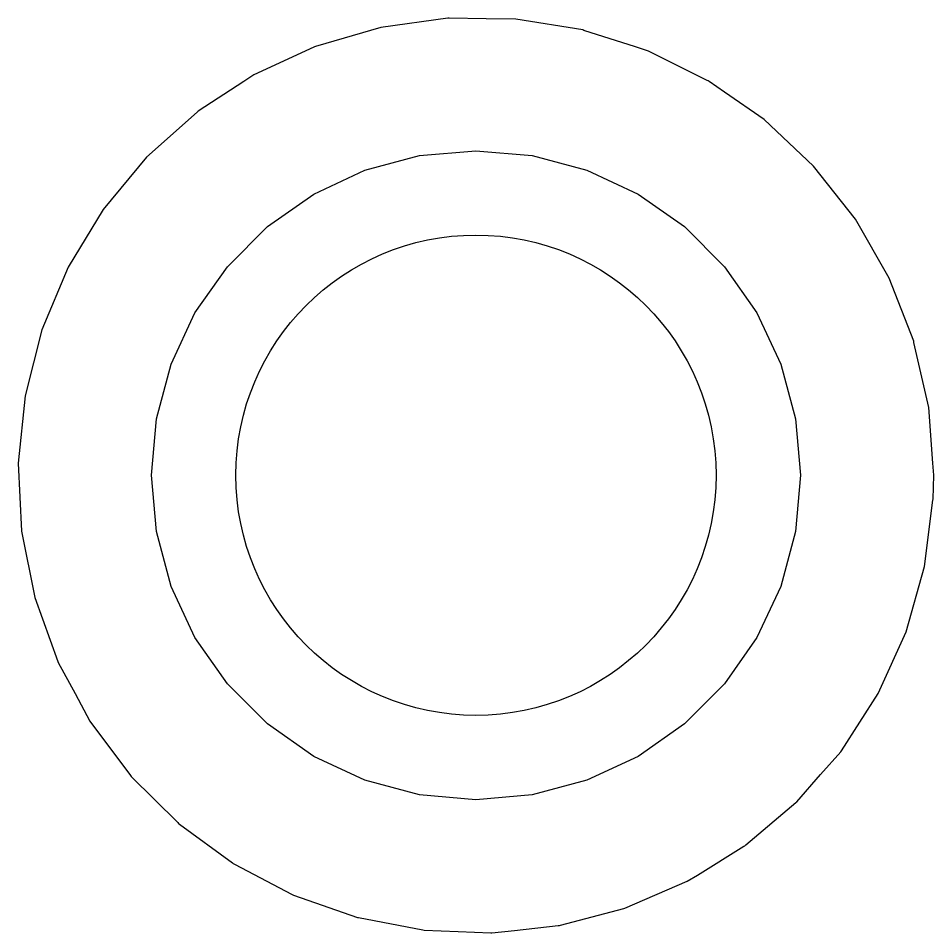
# Model space of a CAD drawing. Extents: x 51 to 243, y -135 to -54.
# Drawn here: x 87.137 to 90.663, y -120.762 to -117.24 of the extents above; entities that cross this region are included whole.
import ezdxf

# ---------------------------------------------------------------- set-up
doc = ezdxf.new("R2010")
doc.units = 0
doc.layers.add('BLACK', color=7, linetype='CONTINUOUS')

msp = doc.modelspace()

# ---------------------------------------------------------------- linework, layer by layer
at = {"layer": 'BLACK', "linetype": 'CONTINUOUS'}
for p, q in [((88.7923, -117.24), (88.5334, -117.275)), ((88.797, -117.24), (88.7923, -117.24)), ((88.9399, -117.242), (88.797, -117.24)), ((88.797, -117.24), (88.797, -117.24)), ((89.0537, -117.243), (88.9399, -117.242)), ((89.3117, -117.285), (89.0537, -117.243)), ((88.5334, -117.275), (88.2824, -117.348)), ((89.3161, -117.287), (89.3117, -117.285)), ((89.5144, -117.35), (89.3161, -117.287)), ((88.2782, -117.35), (88.2417, -117.367)), ((88.2824, -117.348), (88.2782, -117.35)), ((88.2782, -117.35), (88.2782, -117.35)), ((89.5606, -117.365), (89.5144, -117.35)), ((88.2417, -117.367), (88.0451, -117.458)), ((89.5648, -117.367), (89.5606, -117.365)), ((89.7908, -117.479), (89.5648, -117.367)), ((89.5648, -117.367), (89.5648, -117.367)), ((88.0061, -117.483), (87.8304, -117.598)), ((88.0451, -117.458), (88.0061, -117.483)), ((89.795, -117.481), (89.7908, -117.479)), ((89.7988, -117.483), (89.795, -117.481)), ((89.7989, -117.483), (89.7988, -117.483)), ((89.8574, -117.524), (89.7989, -117.483)), ((90.0098, -117.63), (89.8574, -117.524)), ((87.8304, -117.598), (87.8265, -117.601)), ((87.8304, -117.598), (87.8304, -117.598)), ((87.8265, -117.601), (87.6315, -117.775)), ((90.2001, -117.809), (90.0098, -117.63)), ((87.6315, -117.775), (87.4644, -117.976)), ((88.4725, -117.825), (88.6829, -117.769)), ((88.6829, -117.769), (88.9, -117.75)), ((88.9, -117.75), (89.1171, -117.769)), ((89.1171, -117.769), (89.3275, -117.825)), ((90.362, -118.014), (90.2001, -117.809)), ((88.275, -117.917), (88.4725, -117.825)), ((89.3275, -117.825), (89.525, -117.917)), ((88.0965, -118.042), (88.275, -117.917)), ((89.525, -117.917), (89.7035, -118.042)), ((87.4644, -117.976), (87.3288, -118.199)), ((90.4916, -118.241), (90.362, -118.014)), ((87.9424, -118.197), (88.0965, -118.042)), ((89.7035, -118.042), (89.8576, -118.197)), ((87.8175, -118.375), (87.9424, -118.197)), ((89.8576, -118.197), (89.9825, -118.375)), ((87.3288, -118.199), (87.2277, -118.44)), ((90.5864, -118.484), (90.4916, -118.241)), ((87.7254, -118.572), (87.8175, -118.375)), ((89.9825, -118.375), (90.0746, -118.572)), ((87.2277, -118.44), (87.1634, -118.694)), ((90.5874, -118.489), (90.5864, -118.484)), ((90.6327, -118.689), (90.5874, -118.489)), ((87.669, -118.783), (87.7254, -118.572)), ((90.0746, -118.572), (90.131, -118.783)), ((90.6441, -118.739), (90.6327, -118.689)), ((87.1634, -118.694), (87.1372, -118.954)), ((90.66, -118.954), (90.6441, -118.739)), ((87.65, -119), (87.669, -118.783)), ((90.131, -118.783), (90.15, -119)), ((87.1372, -118.954), (87.1497, -119.215)), ((90.6634, -119), (90.66, -118.954)), ((87.669, -119.217), (87.65, -119)), ((90.15, -119), (90.131, -119.217)), ((90.661, -119.092), (90.6634, -119)), ((90.6448, -119.219), (90.6606, -119.095)), ((90.6606, -119.095), (90.661, -119.092)), ((90.6606, -119.095), (90.6606, -119.095)), ((87.1497, -119.215), (87.2007, -119.471)), ((87.7254, -119.428), (87.669, -119.217)), ((90.131, -119.217), (90.0746, -119.428)), ((90.628, -119.352), (90.6448, -119.219)), ((90.5571, -119.603), (90.628, -119.352)), ((87.8175, -119.625), (87.7254, -119.428)), ((90.0746, -119.428), (89.9825, -119.625)), ((87.2007, -119.471), (87.289, -119.717)), ((90.4497, -119.841), (90.5571, -119.603)), ((87.9424, -119.803), (87.8175, -119.625)), ((89.9825, -119.625), (89.8576, -119.803)), ((87.289, -119.717), (87.2912, -119.721)), ((87.2912, -119.721), (87.3558, -119.841)), ((88.0965, -119.958), (87.9424, -119.803)), ((89.8576, -119.803), (89.7035, -119.958)), ((87.3558, -119.841), (87.4127, -119.947)), ((90.3083, -120.061), (90.4497, -119.841)), ((87.4127, -119.947), (87.4155, -119.951)), ((87.4155, -119.951), (87.4155, -119.951)), ((87.4155, -119.951), (87.5663, -120.153)), ((88.275, -120.083), (88.0965, -119.958)), ((89.7035, -119.958), (89.525, -120.083)), ((90.2277, -120.153), (90.3053, -120.065)), ((90.3053, -120.065), (90.3083, -120.061)), ((90.3053, -120.065), (90.3053, -120.065)), ((88.4725, -120.175), (88.275, -120.083)), ((89.525, -120.083), (89.3275, -120.175)), ((87.5663, -120.153), (87.5663, -120.153)), ((87.5663, -120.153), (87.5691, -120.157)), ((87.5691, -120.157), (87.5724, -120.16)), ((87.5724, -120.16), (87.5724, -120.16)), ((87.5724, -120.16), (87.7514, -120.338)), ((90.136, -120.258), (90.2277, -120.153)), ((88.6829, -120.231), (88.4725, -120.175)), ((89.3275, -120.175), (89.1171, -120.231)), ((88.9, -120.25), (88.6829, -120.231)), ((89.1171, -120.231), (88.9, -120.25)), ((89.9401, -120.424), (90.1324, -120.261)), ((90.1324, -120.261), (90.136, -120.258)), ((90.1324, -120.261), (90.1324, -120.261)), ((87.7514, -120.338), (87.7547, -120.341)), ((87.7547, -120.341), (87.7585, -120.344)), ((87.7585, -120.344), (87.7585, -120.344)), ((87.7585, -120.344), (87.9617, -120.493)), ((89.7532, -120.54), (89.9325, -120.429)), ((89.9325, -120.429), (89.9365, -120.427)), ((89.9325, -120.429), (89.9325, -120.429)), ((89.9365, -120.427), (89.9401, -120.424)), ((89.9401, -120.424), (89.9401, -120.424)), ((87.9617, -120.493), (87.9655, -120.495)), ((87.9655, -120.495), (87.9697, -120.498)), ((87.9697, -120.498), (87.9697, -120.498)), ((87.9697, -120.498), (88.1927, -120.615)), ((89.7143, -120.564), (89.7532, -120.54)), ((89.4741, -120.667), (89.7143, -120.564)), ((88.1927, -120.615), (88.1927, -120.615)), ((88.1927, -120.615), (88.1968, -120.617)), ((88.1968, -120.617), (88.4436, -120.703)), ((89.2259, -120.733), (89.4696, -120.669)), ((89.4696, -120.669), (89.4741, -120.667)), ((89.4696, -120.669), (89.4696, -120.669)), ((88.4436, -120.703), (88.4482, -120.704)), ((88.4482, -120.704), (88.6958, -120.751)), ((89.0487, -120.753), (89.2167, -120.734)), ((89.2167, -120.734), (89.2167, -120.734)), ((89.2167, -120.734), (89.2214, -120.734)), ((89.2214, -120.734), (89.2259, -120.733)), ((88.6958, -120.751), (88.6958, -120.751)), ((88.6958, -120.751), (88.7004, -120.752)), ((88.7004, -120.752), (88.831, -120.757)), ((88.831, -120.757), (88.9569, -120.762)), ((88.9569, -120.762), (88.9569, -120.762)), ((88.9569, -120.762), (88.9615, -120.762)), ((88.9615, -120.762), (89.0487, -120.753))]:
    msp.add_line(p, q, dxfattribs=at)
at = {"layer": 'BLACK'}
msp.add_circle((88.9, -119), 0.925, dxfattribs=at)

doc.saveas('drawing.dxf')
